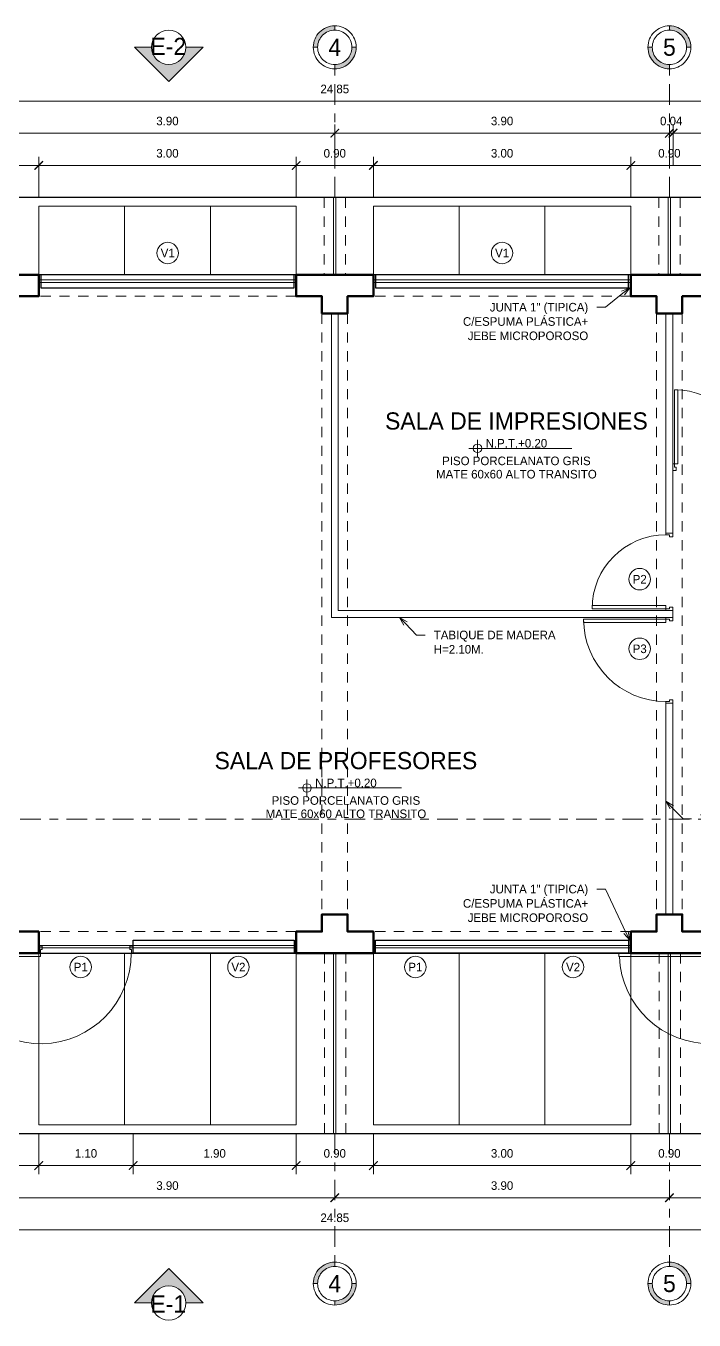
# Model space of a CAD drawing. Header units: millimetres. Extents: x 84 to 2740, y 103 to 1679.
# Drawn here: x 95.63 to 103.42, y 126.84 to 141.91 of the extents above; entities that cross this region are included whole.
import ezdxf
from ezdxf import colors
from ezdxf.entities.mleader import LeaderData, LeaderLine
from ezdxf.enums import TextEntityAlignment as Align
from ezdxf.math import Vec2, Vec3

# ---------------------------------------------------------------- set-up
doc = ezdxf.new("R2010")
doc.units = ezdxf.units.MM
doc.linetypes.add('ACAD_ISO02W100', pattern=[15, 12, -3])
doc.linetypes.add('ACAD_ISO04W100', pattern=[30, 24, -3, 0, -3])
for name, color, linetype, lineweight in [('A-ANOTACIONES', 212, 'Continuous', 5), ('A-BURBUJA DE VANOS', 32, 'Continuous', 5), ('A-COLUMNAS.', 52, 'Continuous', 5), ('A-COTAS EXTERIORES', 30, 'Continuous', 5), ('A-DIRECTRIZ', 134, 'Continuous', 5), ('A-EJES', 144, 'ACAD_ISO04W100', 5), ('A-LINEA DE CORTE', 102, 'ACAD_ISO04W100', 5), ('A-MUROS ALTOS', 164, 'Continuous', 60), ('A-MUROS BAJOS', 220, 'Continuous', 30), ('A-PROYECCION', 50, 'ACAD_ISO02W100', 5), ('A-PUERTAS', 36, 'Continuous', 5), ('A-TABIQUE DE MADERA', 11, 'Continuous', 9), ('A-TEXTO', 24, 'Continuous', 5), ('A-VEREDA', 86, 'Continuous', 5), ('A-VIDRIO', 120, 'Continuous', 5)]:
    doc.layers.add(name, color=color, linetype=linetype, lineweight=lineweight)
doc.styles.add('ROYER', font='')
doc.styles.get('ROYER').set_extended_font_data('Bahnschrift Light')
doc.dimstyles.new('ROYER_50_PLANTA', dxfattribs={"dimtxt": 0.1, "dimasz": 0.1, "dimexe": 0.1, "dimexo": 0, "dimgap": 0.09, "dimtad": 1, "dimzin": 0, "dimdsep": 46, "dimtxsty": 'ROYER', "dimblk": 'ARCHTICK', "dimcen": 0.09, "dimdle": 0.1, "dimclrd": 256, "dimclre": 256, "dimadec": 0, "dimazin": 0, "dimtfac": 1, "dimtix": 1, "dimtofl": 0, "dimtmove": 0, "dimatfit": 3, "dimfxl": 0.375, "dimfxlon": 1, "dimtolj": 1, "dimtzin": 0, "dimlwd": -1, "dimlwe": -1, "dimarcsym": 0})

# ---------------------------------------------------------------- blocks, each defined once
blk = doc.blocks.new('*U6')
at = {"layer": 'A-PUERTAS'}
for points in [[(0, 0), (0, 0.96), (0.04, 0.96), (0.04, 0)], [(0.02, -0.04), (0.02, -0.08), (-0.02, -0.08), (-0.02, 0), (0, 0), (0, -0.04)], [(0.94, -0.04), (0.94, -0.08), (0.98, -0.08), (0.98, 0), (0.96, 0), (0.96, -0.04)]]:
    blk.add_lwpolyline(points, close=True, dxfattribs=at)
blk.add_arc((0, 0), 0.96, 0, 90, dxfattribs=at)
blk = doc.blocks.new('*U7')
at = {"layer": 'A-PUERTAS'}
for points in [[(0, 0), (0, 0.86), (0.04, 0.86), (0.04, 0)], [(0.02, -0.04), (0.02, -0.08), (-0.02, -0.08), (-0.02, 0), (0, 0), (0, -0.04)], [(0.84, -0.04), (0.84, -0.08), (0.88, -0.08), (0.88, 0), (0.86, 0), (0.86, -0.04)]]:
    blk.add_lwpolyline(points, close=True, dxfattribs=at)
blk.add_arc((0, 0), 0.862, 0, 90, dxfattribs=at)
blk = doc.blocks.new('*U8')
at = {"layer": 'A-PUERTAS'}
for points in [[(0.86, 0), (0.86, 0.86), (0.82, 0.86), (0.82, 0)], [(0.02, -0.04), (0.02, -0.08), (-0.02, -0.08), (-0.02, 0), (0, 0), (0, -0.04)], [(0.84, -0.04), (0.84, -0.08), (0.88, -0.08), (0.88, 0), (0.86, 0), (0.86, -0.04)]]:
    blk.add_lwpolyline(points, close=True, dxfattribs=at)
blk.add_arc((0.86, 0), 0.862, 90, 180, dxfattribs=at)
blk = doc.blocks.new('*U5')
at = {"layer": 'A-PUERTAS'}
for points in [[(0.02, 0), (-1.04, 0), (-1.04, 0.04), (0.02, 0.04)], [(0.04, -0.04), (0.04, -0.08), (0, -0.08), (0, 0), (0.02, 0), (0.02, -0.04)], [(1.06, -0.04), (1.06, -0.08), (1.1, -0.08), (1.1, 0), (1.08, 0), (1.08, -0.04)]]:
    blk.add_lwpolyline(points, close=True, dxfattribs=at)
blk.add_arc((0.022, 0), 1.056, 0.0261, 177.5854, dxfattribs=at)
blk = doc.blocks.new('NIVEL EN PLANTA')
at = {"layer": 'A-TEXTO'}
h = blk.add_hatch(dxfattribs=at)
h.set_pattern_fill('ANGLE', color=256)
h.set_pattern_definition([(0, (-2586.02, -1659.2586), (0, 6.985), [5.08, -1.905]), (90, (-2586.02, -1659.2586), (-6.985, 4e-16), [5.08, -1.905])])
h.paths.add_polyline_path([(0, 0), (0, 0.05, 0.414214), (-0.05, 0)])
h.paths.add_polyline_path([(0.05, 0), (0, 0), (0, -0.05, 0.414214)])
for p, q in [((1.1, 0), (-0.1, 0)), ((0, 0.1), (0, -0.1))]:
    blk.add_line(p, q, dxfattribs=at)
blk.add_circle((0, 0), 0.05, dxfattribs=at)
blk = doc.blocks.new('NOMBRE DE AMBIENTES')
at = {"layer": 'A-TEXTO'}
blk.add_blockref('NIVEL EN PLANTA', (0, 0), dxfattribs=at)
at = {"layer": 'A-TEXTO', "style": 'ROYER'}
for tag, height, p in [('AMBIENTE', 0.2, (0.454, 0.319)), ('N.P.T', 0.1, (0.454, 0.059)), ('PISO1', 0.1, (0.454, -0.146)), ('PISO2', 0.1, (0.454, -0.301))]:
    blk.add_attdef(tag, text='', height=height, dxfattribs=at).set_placement(p, align=Align.MIDDLE)
blk = doc.blocks.new('_ArchTick')
at = {"color": 0, "linetype": 'ByBlock', "const_width": 0.15}
blk.add_lwpolyline([(-0.5, -0.5), (0.5, 0.5)], dxfattribs=at)
blk = doc.blocks.new('*D52')
at = {"layer": 'A-COTAS EXTERIORES', "transparency": 16777216}
for p, q in [((95.779, 139.914), (95.779, 140.388)), ((98.779, 139.914), (98.779, 140.388)), ((95.679, 140.288), (98.879, 140.288))]:
    blk.add_line(p, q, dxfattribs=at)
at = {"layer": 'Defpoints', "color": 0, "transparency": 16777216}
for p in [(98.779, 140.288), (95.779, 139.914), (98.779, 139.914)]:
    blk.add_point(p, dxfattribs=at)
at = {"layer": 'A-COTAS EXTERIORES', "transparency": 16777216, "xscale": 0.1, "yscale": 0.1, "zscale": 0.1, "rotation": 180}
blk.add_blockref('_ArchTick', (95.779, 140.288), dxfattribs=at)
at = {"layer": 'A-COTAS EXTERIORES', "transparency": 16777216, "xscale": 0.1, "yscale": 0.1, "zscale": 0.1}
blk.add_blockref('_ArchTick', (98.779, 140.288), dxfattribs=at)
at = {"layer": 'A-COTAS EXTERIORES', "color": 0, "transparency": 16777216, "insert": (97.279, 140.429), "char_height": 0.1, "attachment_point": 5, "style": 'ROYER'}
blk.add_mtext('\\A1;3.00', dxfattribs=at)
blk = doc.blocks.new('*D53')
at = {"layer": 'A-COTAS EXTERIORES', "transparency": 16777216}
for p, q in [((102.679, 139.913), (102.679, 140.388)), ((103.579, 139.913), (103.579, 140.388)), ((102.579, 140.288), (103.679, 140.288))]:
    blk.add_line(p, q, dxfattribs=at)
at = {"layer": 'Defpoints', "color": 0, "transparency": 16777216}
for p in [(103.579, 140.288), (102.679, 139.014), (103.579, 139.014)]:
    blk.add_point(p, dxfattribs=at)
at = {"layer": 'A-COTAS EXTERIORES', "transparency": 16777216, "xscale": 0.1, "yscale": 0.1, "zscale": 0.1, "rotation": 180}
blk.add_blockref('_ArchTick', (102.679, 140.288), dxfattribs=at)
at = {"layer": 'A-COTAS EXTERIORES', "transparency": 16777216, "xscale": 0.1, "yscale": 0.1, "zscale": 0.1}
blk.add_blockref('_ArchTick', (103.579, 140.288), dxfattribs=at)
at = {"layer": 'A-COTAS EXTERIORES', "color": 0, "transparency": 16777216, "insert": (103.129, 140.429), "char_height": 0.1, "attachment_point": 5, "style": 'ROYER'}
blk.add_mtext('\\A1;0.90', dxfattribs=at)
blk = doc.blocks.new('*U22')
at = {"layer": 'A-EJES'}
h = blk.add_hatch(color=256, dxfattribs=at)
h.dxf.hatch_style = 1
h.paths.add_polyline_path([(0.2, 1.75), (0.25, 1.75, 0.414214), (0, 2), (0, 1.95, -0.414214)], flags=17)
h.paths.add_polyline_path([(0.2, 1.75, -0.414214), (0, 1.55), (0, 1.5, 0.414214), (0.25, 1.75, 1), (-0.25, 1.75), (-0.2, 1.75, -1)])
h = blk.add_hatch(color=256, dxfattribs=at)
h.dxf.hatch_style = 1
h.paths.add_polyline_path([(0, -12.85), (0, -12.9, 0.414214), (0.25, -12.65), (0.2, -12.65, -0.414214)], flags=17)
h.paths.add_polyline_path([(-0.25, -12.65), (-0.2, -12.65, -0.414214), (0, -12.45), (0, -12.4, 0.414214)])
for p, q in [((0, 1.95), (0, 2)), ((-0.25, 1.75), (-0.2, 1.75)), ((0.2, 1.75), (0.25, 1.75)), ((0, 1.5), (0, 1.55)), ((0, -12.4), (0, -12.45)), ((-0.25, -12.65), (-0.2, -12.65)), ((0.2, -12.65), (0.25, -12.65)), ((0, -12.85), (0, -12.9))]:
    blk.add_line(p, q, dxfattribs=at)
at = {"layer": 'A-EJES', "ltscale": 0.01}
for p, q in [((0, 0), (0, 1.5)), ((0, -10.9), (0, -12.4))]:
    blk.add_line(p, q, dxfattribs=at)
at = {"layer": 'A-EJES'}
for centre, radius in [((0, 1.75), 0.25), ((0, 1.75), 0.2), ((0, -12.65), 0.25), ((0, -12.65), 0.2)]:
    blk.add_circle(centre, radius, dxfattribs=at)
at = {"layer": 'A-EJES', "style": 'ROYER'}
for tag, p in [('EJE1', (0, 1.75)), ('EJE2', (0, -12.65))]:
    blk.add_attdef(tag, text='', height=0.2, dxfattribs=at).set_placement(p, align=Align.MIDDLE)
blk = doc.blocks.new('*D56')
at = {"layer": 'A-COTAS EXTERIORES', "transparency": 16777216}
for p, q in [((94.879, 139.913), (94.879, 140.388)), ((95.779, 139.913), (95.779, 140.388)), ((94.779, 140.288), (95.879, 140.288))]:
    blk.add_line(p, q, dxfattribs=at)
at = {"layer": 'Defpoints', "color": 0, "transparency": 16777216}
for p in [(95.779, 140.288), (94.879, 139.014), (95.779, 139.014)]:
    blk.add_point(p, dxfattribs=at)
at = {"layer": 'A-COTAS EXTERIORES', "transparency": 16777216, "xscale": 0.1, "yscale": 0.1, "zscale": 0.1, "rotation": 180}
blk.add_blockref('_ArchTick', (94.879, 140.288), dxfattribs=at)
at = {"layer": 'A-COTAS EXTERIORES', "transparency": 16777216, "xscale": 0.1, "yscale": 0.1, "zscale": 0.1}
blk.add_blockref('_ArchTick', (95.779, 140.288), dxfattribs=at)
at = {"layer": 'A-COTAS EXTERIORES', "color": 0, "transparency": 16777216, "insert": (95.329, 140.429), "char_height": 0.1, "attachment_point": 5, "style": 'ROYER'}
blk.add_mtext('\\A1;0.90', dxfattribs=at)
blk = doc.blocks.new('*D57')
at = {"layer": 'A-COTAS EXTERIORES', "transparency": 16777216}
for p, q in [((98.779, 139.913), (98.779, 140.388)), ((99.679, 139.913), (99.679, 140.388)), ((98.679, 140.288), (99.779, 140.288))]:
    blk.add_line(p, q, dxfattribs=at)
at = {"layer": 'Defpoints', "color": 0, "transparency": 16777216}
for p in [(99.679, 140.288), (98.779, 139.014), (99.679, 139.014)]:
    blk.add_point(p, dxfattribs=at)
at = {"layer": 'A-COTAS EXTERIORES', "transparency": 16777216, "xscale": 0.1, "yscale": 0.1, "zscale": 0.1, "rotation": 180}
blk.add_blockref('_ArchTick', (98.779, 140.288), dxfattribs=at)
at = {"layer": 'A-COTAS EXTERIORES', "transparency": 16777216, "xscale": 0.1, "yscale": 0.1, "zscale": 0.1}
blk.add_blockref('_ArchTick', (99.679, 140.288), dxfattribs=at)
at = {"layer": 'A-COTAS EXTERIORES', "color": 0, "transparency": 16777216, "insert": (99.229, 140.429), "char_height": 0.1, "attachment_point": 5, "style": 'ROYER'}
blk.add_mtext('\\A1;0.90', dxfattribs=at)
blk = doc.blocks.new('*D58')
at = {"layer": 'A-COTAS EXTERIORES', "transparency": 16777216}
for p, q in [((102.679, 129.014), (102.679, 128.539)), ((103.579, 129.014), (103.579, 128.539)), ((102.579, 128.639), (103.679, 128.639))]:
    blk.add_line(p, q, dxfattribs=at)
at = {"layer": 'Defpoints', "color": 0, "transparency": 16777216}
for p in [(102.679, 131.114), (103.579, 131.114), (103.579, 128.639)]:
    blk.add_point(p, dxfattribs=at)
at = {"layer": 'A-COTAS EXTERIORES', "transparency": 16777216, "xscale": 0.1, "yscale": 0.1, "zscale": 0.1, "rotation": 180}
blk.add_blockref('_ArchTick', (102.679, 128.639), dxfattribs=at)
at = {"layer": 'A-COTAS EXTERIORES', "transparency": 16777216, "xscale": 0.1, "yscale": 0.1, "zscale": 0.1}
blk.add_blockref('_ArchTick', (103.579, 128.639), dxfattribs=at)
at = {"layer": 'A-COTAS EXTERIORES', "color": 0, "transparency": 16777216, "insert": (103.129, 128.78), "char_height": 0.1, "attachment_point": 5, "style": 'ROYER'}
blk.add_mtext('\\A1;0.90', dxfattribs=at)
blk = doc.blocks.new('*D59')
at = {"layer": 'A-COTAS EXTERIORES', "transparency": 16777216}
for p, q in [((99.679, 139.913), (99.679, 140.388)), ((102.679, 139.913), (102.679, 140.388)), ((99.579, 140.288), (102.779, 140.288))]:
    blk.add_line(p, q, dxfattribs=at)
at = {"layer": 'Defpoints', "color": 0, "transparency": 16777216}
for p in [(102.679, 140.288), (99.679, 139.014), (102.679, 139.014)]:
    blk.add_point(p, dxfattribs=at)
at = {"layer": 'A-COTAS EXTERIORES', "transparency": 16777216, "xscale": 0.1, "yscale": 0.1, "zscale": 0.1, "rotation": 180}
blk.add_blockref('_ArchTick', (99.679, 140.288), dxfattribs=at)
at = {"layer": 'A-COTAS EXTERIORES', "transparency": 16777216, "xscale": 0.1, "yscale": 0.1, "zscale": 0.1}
blk.add_blockref('_ArchTick', (102.679, 140.288), dxfattribs=at)
at = {"layer": 'A-COTAS EXTERIORES', "color": 0, "transparency": 16777216, "insert": (101.179, 140.429), "char_height": 0.1, "attachment_point": 5, "style": 'ROYER'}
blk.add_mtext('\\A1;3.00', dxfattribs=at)
blk = doc.blocks.new('*D67')
at = {"layer": 'A-COTAS EXTERIORES', "transparency": 16777216}
for p, q in [((95.229, 140.664), (99.329, 140.664)), ((95.329, 140.289), (95.329, 140.764)), ((99.229, 140.289), (99.229, 140.764))]:
    blk.add_line(p, q, dxfattribs=at)
at = {"layer": 'Defpoints', "color": 0, "transparency": 16777216}
for p in [(99.229, 140.664), (95.329, 139.914), (99.229, 139.914)]:
    blk.add_point(p, dxfattribs=at)
at = {"layer": 'A-COTAS EXTERIORES', "transparency": 16777216, "xscale": 0.1, "yscale": 0.1, "zscale": 0.1, "rotation": 180}
blk.add_blockref('_ArchTick', (95.329, 140.664), dxfattribs=at)
at = {"layer": 'A-COTAS EXTERIORES', "transparency": 16777216, "xscale": 0.1, "yscale": 0.1, "zscale": 0.1}
blk.add_blockref('_ArchTick', (99.229, 140.664), dxfattribs=at)
at = {"layer": 'A-COTAS EXTERIORES', "color": 0, "transparency": 16777216, "insert": (97.279, 140.805), "char_height": 0.1, "attachment_point": 5, "style": 'ROYER'}
blk.add_mtext('\\A1;3.90', dxfattribs=at)
blk = doc.blocks.new('*D68')
at = {"layer": 'A-COTAS EXTERIORES', "transparency": 16777216}
for p, q in [((99.129, 140.664), (103.229, 140.664)), ((99.229, 140.289), (99.229, 140.764)), ((103.129, 140.289), (103.129, 140.764))]:
    blk.add_line(p, q, dxfattribs=at)
at = {"layer": 'Defpoints', "color": 0, "transparency": 16777216}
for p in [(103.129, 140.664), (99.229, 139.914), (103.129, 139.914)]:
    blk.add_point(p, dxfattribs=at)
at = {"layer": 'A-COTAS EXTERIORES', "transparency": 16777216, "xscale": 0.1, "yscale": 0.1, "zscale": 0.1, "rotation": 180}
blk.add_blockref('_ArchTick', (99.229, 140.664), dxfattribs=at)
at = {"layer": 'A-COTAS EXTERIORES', "transparency": 16777216, "xscale": 0.1, "yscale": 0.1, "zscale": 0.1}
blk.add_blockref('_ArchTick', (103.129, 140.664), dxfattribs=at)
at = {"layer": 'A-COTAS EXTERIORES', "color": 0, "transparency": 16777216, "insert": (101.179, 140.805), "char_height": 0.1, "attachment_point": 5, "style": 'ROYER'}
blk.add_mtext('\\A1;3.90', dxfattribs=at)
blk = doc.blocks.new('*D69')
at = {"layer": 'A-COTAS EXTERIORES', "transparency": 16777216}
for p, q in [((103.129, 140.664), (103.029, 140.664)), ((103.129, 140.289), (103.129, 140.764)), ((103.171, 140.289), (103.171, 140.764)), ((103.171, 140.664), (103.271, 140.664))]:
    blk.add_line(p, q, dxfattribs=at)
at = {"layer": 'Defpoints', "color": 0, "transparency": 16777216}
for p in [(103.171, 140.664), (103.129, 139.914), (103.171, 139.914)]:
    blk.add_point(p, dxfattribs=at)
at = {"layer": 'A-COTAS EXTERIORES', "transparency": 16777216, "xscale": 0.1, "yscale": 0.1, "zscale": 0.1}
blk.add_blockref('_ArchTick', (103.129, 140.664), dxfattribs=at)
at = {"layer": 'A-COTAS EXTERIORES', "transparency": 16777216, "xscale": 0.1, "yscale": 0.1, "zscale": 0.1, "rotation": 180}
blk.add_blockref('_ArchTick', (103.171, 140.664), dxfattribs=at)
at = {"layer": 'A-COTAS EXTERIORES', "color": 0, "transparency": 16777216, "insert": (103.15, 140.805), "char_height": 0.1, "attachment_point": 5, "style": 'ROYER'}
blk.add_mtext('\\A1;0.04', dxfattribs=at)
blk = doc.blocks.new('*D70')
at = {"layer": 'A-COTAS EXTERIORES', "transparency": 16777216}
for p, q in [((103.071, 140.664), (107.129, 140.664)), ((103.171, 140.289), (103.171, 140.764)), ((107.029, 140.289), (107.029, 140.764))]:
    blk.add_line(p, q, dxfattribs=at)
at = {"layer": 'Defpoints', "color": 0, "transparency": 16777216}
for p in [(107.029, 140.664), (103.171, 139.914), (107.029, 139.914)]:
    blk.add_point(p, dxfattribs=at)
at = {"layer": 'A-COTAS EXTERIORES', "transparency": 16777216, "xscale": 0.1, "yscale": 0.1, "zscale": 0.1, "rotation": 180}
blk.add_blockref('_ArchTick', (103.171, 140.664), dxfattribs=at)
at = {"layer": 'A-COTAS EXTERIORES', "transparency": 16777216, "xscale": 0.1, "yscale": 0.1, "zscale": 0.1}
blk.add_blockref('_ArchTick', (107.029, 140.664), dxfattribs=at)
at = {"layer": 'A-COTAS EXTERIORES', "color": 0, "transparency": 16777216, "insert": (105.1, 140.805), "char_height": 0.1, "attachment_point": 5, "style": 'ROYER'}
blk.add_mtext('\\A1;3.86', dxfattribs=at)
blk = doc.blocks.new('*D38')
at = {"layer": 'A-COTAS EXTERIORES', "transparency": 16777216}
for p, q in [((86.804, 141.037), (86.804, 141.137)), ((111.654, 141.037), (111.654, 141.137)), ((86.704, 141.037), (111.754, 141.037))]:
    blk.add_line(p, q, dxfattribs=at)
at = {"layer": 'Defpoints', "color": 0, "transparency": 16777216}
for p in [(86.804, 141.037), (111.654, 141.037), (111.654, 141.037)]:
    blk.add_point(p, dxfattribs=at)
at = {"layer": 'A-COTAS EXTERIORES', "transparency": 16777216, "xscale": 0.1, "yscale": 0.1, "zscale": 0.1, "rotation": 180}
blk.add_blockref('_ArchTick', (86.804, 141.037), dxfattribs=at)
at = {"layer": 'A-COTAS EXTERIORES', "transparency": 16777216, "xscale": 0.1, "yscale": 0.1, "zscale": 0.1}
blk.add_blockref('_ArchTick', (111.654, 141.037), dxfattribs=at)
at = {"layer": 'A-COTAS EXTERIORES', "color": 0, "transparency": 16777216, "insert": (99.229, 141.178), "char_height": 0.1, "attachment_point": 5, "style": 'ROYER'}
blk.add_mtext('\\A1;24.85', dxfattribs=at)
blk = doc.blocks.new('*D82')
at = {"layer": 'A-COTAS EXTERIORES', "transparency": 16777216}
for p, q in [((94.879, 129.014), (94.879, 128.539)), ((95.779, 129.014), (95.779, 128.539)), ((94.779, 128.639), (95.879, 128.639))]:
    blk.add_line(p, q, dxfattribs=at)
at = {"layer": 'Defpoints', "color": 0, "transparency": 16777216}
for p in [(94.879, 131.114), (95.779, 131.114), (95.779, 128.639)]:
    blk.add_point(p, dxfattribs=at)
at = {"layer": 'A-COTAS EXTERIORES', "transparency": 16777216, "xscale": 0.1, "yscale": 0.1, "zscale": 0.1, "rotation": 180}
blk.add_blockref('_ArchTick', (94.879, 128.639), dxfattribs=at)
at = {"layer": 'A-COTAS EXTERIORES', "transparency": 16777216, "xscale": 0.1, "yscale": 0.1, "zscale": 0.1}
blk.add_blockref('_ArchTick', (95.779, 128.639), dxfattribs=at)
at = {"layer": 'A-COTAS EXTERIORES', "color": 0, "transparency": 16777216, "insert": (95.329, 128.78), "char_height": 0.1, "attachment_point": 5, "style": 'ROYER'}
blk.add_mtext('\\A1;0.90', dxfattribs=at)
blk = doc.blocks.new('*D83')
at = {"layer": 'A-COTAS EXTERIORES', "transparency": 16777216}
for p, q in [((95.779, 129.014), (95.779, 128.539)), ((96.879, 129.014), (96.879, 128.539)), ((95.679, 128.639), (96.979, 128.639))]:
    blk.add_line(p, q, dxfattribs=at)
at = {"layer": 'Defpoints', "color": 0, "transparency": 16777216}
for p in [(95.779, 131.114), (96.879, 131.114), (96.879, 128.639)]:
    blk.add_point(p, dxfattribs=at)
at = {"layer": 'A-COTAS EXTERIORES', "transparency": 16777216, "xscale": 0.1, "yscale": 0.1, "zscale": 0.1, "rotation": 180}
blk.add_blockref('_ArchTick', (95.779, 128.639), dxfattribs=at)
at = {"layer": 'A-COTAS EXTERIORES', "transparency": 16777216, "xscale": 0.1, "yscale": 0.1, "zscale": 0.1}
blk.add_blockref('_ArchTick', (96.879, 128.639), dxfattribs=at)
at = {"layer": 'A-COTAS EXTERIORES', "color": 0, "transparency": 16777216, "insert": (96.329, 128.78), "char_height": 0.1, "attachment_point": 5, "style": 'ROYER'}
blk.add_mtext('\\A1;1.10', dxfattribs=at)
blk = doc.blocks.new('*D84')
at = {"layer": 'A-COTAS EXTERIORES', "transparency": 16777216}
for p, q in [((96.879, 129.014), (96.879, 128.539)), ((98.779, 129.014), (98.779, 128.539)), ((96.779, 128.639), (98.879, 128.639))]:
    blk.add_line(p, q, dxfattribs=at)
at = {"layer": 'Defpoints', "color": 0, "transparency": 16777216}
for p in [(96.879, 131.114), (98.779, 131.114), (98.779, 128.639)]:
    blk.add_point(p, dxfattribs=at)
at = {"layer": 'A-COTAS EXTERIORES', "transparency": 16777216, "xscale": 0.1, "yscale": 0.1, "zscale": 0.1, "rotation": 180}
blk.add_blockref('_ArchTick', (96.879, 128.639), dxfattribs=at)
at = {"layer": 'A-COTAS EXTERIORES', "transparency": 16777216, "xscale": 0.1, "yscale": 0.1, "zscale": 0.1}
blk.add_blockref('_ArchTick', (98.779, 128.639), dxfattribs=at)
at = {"layer": 'A-COTAS EXTERIORES', "color": 0, "transparency": 16777216, "insert": (97.829, 128.78), "char_height": 0.1, "attachment_point": 5, "style": 'ROYER'}
blk.add_mtext('\\A1;1.90', dxfattribs=at)
blk = doc.blocks.new('*D85')
at = {"layer": 'A-COTAS EXTERIORES', "transparency": 16777216}
for p, q in [((98.779, 129.014), (98.779, 128.539)), ((99.679, 129.014), (99.679, 128.539)), ((98.679, 128.639), (99.779, 128.639))]:
    blk.add_line(p, q, dxfattribs=at)
at = {"layer": 'Defpoints', "color": 0, "transparency": 16777216}
for p in [(98.779, 131.114), (99.679, 131.114), (99.679, 128.639)]:
    blk.add_point(p, dxfattribs=at)
at = {"layer": 'A-COTAS EXTERIORES', "transparency": 16777216, "xscale": 0.1, "yscale": 0.1, "zscale": 0.1, "rotation": 180}
blk.add_blockref('_ArchTick', (98.779, 128.639), dxfattribs=at)
at = {"layer": 'A-COTAS EXTERIORES', "transparency": 16777216, "xscale": 0.1, "yscale": 0.1, "zscale": 0.1}
blk.add_blockref('_ArchTick', (99.679, 128.639), dxfattribs=at)
at = {"layer": 'A-COTAS EXTERIORES', "color": 0, "transparency": 16777216, "insert": (99.229, 128.78), "char_height": 0.1, "attachment_point": 5, "style": 'ROYER'}
blk.add_mtext('\\A1;0.90', dxfattribs=at)
blk = doc.blocks.new('*D86')
at = {"layer": 'A-COTAS EXTERIORES', "transparency": 16777216}
for p, q in [((99.679, 129.014), (99.679, 128.539)), ((102.679, 129.014), (102.679, 128.539)), ((99.579, 128.639), (102.779, 128.639))]:
    blk.add_line(p, q, dxfattribs=at)
at = {"layer": 'Defpoints', "color": 0, "transparency": 16777216}
for p in [(99.679, 131.114), (102.679, 131.114), (102.679, 128.639)]:
    blk.add_point(p, dxfattribs=at)
at = {"layer": 'A-COTAS EXTERIORES', "transparency": 16777216, "xscale": 0.1, "yscale": 0.1, "zscale": 0.1, "rotation": 180}
blk.add_blockref('_ArchTick', (99.679, 128.639), dxfattribs=at)
at = {"layer": 'A-COTAS EXTERIORES', "transparency": 16777216, "xscale": 0.1, "yscale": 0.1, "zscale": 0.1}
blk.add_blockref('_ArchTick', (102.679, 128.639), dxfattribs=at)
at = {"layer": 'A-COTAS EXTERIORES', "color": 0, "transparency": 16777216, "insert": (101.179, 128.78), "char_height": 0.1, "attachment_point": 5, "style": 'ROYER'}
blk.add_mtext('\\A1;3.00', dxfattribs=at)
blk = doc.blocks.new('*D94')
at = {"layer": 'A-COTAS EXTERIORES', "transparency": 16777216}
for p, q in [((95.329, 128.264), (95.329, 128.364)), ((99.229, 128.264), (99.229, 128.364)), ((95.229, 128.264), (99.329, 128.264))]:
    blk.add_line(p, q, dxfattribs=at)
at = {"layer": 'Defpoints', "color": 0, "transparency": 16777216}
for p in [(95.329, 128.264), (99.229, 128.264), (99.229, 128.264)]:
    blk.add_point(p, dxfattribs=at)
at = {"layer": 'A-COTAS EXTERIORES', "transparency": 16777216, "xscale": 0.1, "yscale": 0.1, "zscale": 0.1, "rotation": 180}
blk.add_blockref('_ArchTick', (95.329, 128.264), dxfattribs=at)
at = {"layer": 'A-COTAS EXTERIORES', "transparency": 16777216, "xscale": 0.1, "yscale": 0.1, "zscale": 0.1}
blk.add_blockref('_ArchTick', (99.229, 128.264), dxfattribs=at)
at = {"layer": 'A-COTAS EXTERIORES', "color": 0, "transparency": 16777216, "insert": (97.279, 128.405), "char_height": 0.1, "attachment_point": 5, "style": 'ROYER'}
blk.add_mtext('\\A1;3.90', dxfattribs=at)
blk = doc.blocks.new('*D95')
at = {"layer": 'A-COTAS EXTERIORES', "transparency": 16777216}
for p, q in [((99.229, 128.264), (99.229, 128.364)), ((103.129, 128.264), (103.129, 128.364)), ((99.129, 128.264), (103.229, 128.264))]:
    blk.add_line(p, q, dxfattribs=at)
at = {"layer": 'Defpoints', "color": 0, "transparency": 16777216}
for p in [(99.229, 128.264), (103.129, 128.264), (103.129, 128.264)]:
    blk.add_point(p, dxfattribs=at)
at = {"layer": 'A-COTAS EXTERIORES', "transparency": 16777216, "xscale": 0.1, "yscale": 0.1, "zscale": 0.1, "rotation": 180}
blk.add_blockref('_ArchTick', (99.229, 128.264), dxfattribs=at)
at = {"layer": 'A-COTAS EXTERIORES', "transparency": 16777216, "xscale": 0.1, "yscale": 0.1, "zscale": 0.1}
blk.add_blockref('_ArchTick', (103.129, 128.264), dxfattribs=at)
at = {"layer": 'A-COTAS EXTERIORES', "color": 0, "transparency": 16777216, "insert": (101.179, 128.405), "char_height": 0.1, "attachment_point": 5, "style": 'ROYER'}
blk.add_mtext('\\A1;3.90', dxfattribs=at)
blk = doc.blocks.new('*D97')
at = {"layer": 'A-COTAS EXTERIORES', "transparency": 16777216}
for p, q in [((103.129, 128.264), (103.129, 128.364)), ((107.029, 128.264), (107.029, 128.364)), ((103.029, 128.264), (107.129, 128.264))]:
    blk.add_line(p, q, dxfattribs=at)
at = {"layer": 'Defpoints', "color": 0, "transparency": 16777216}
for p in [(103.129, 128.264), (107.029, 128.264), (107.029, 128.264)]:
    blk.add_point(p, dxfattribs=at)
at = {"layer": 'A-COTAS EXTERIORES', "transparency": 16777216, "xscale": 0.1, "yscale": 0.1, "zscale": 0.1, "rotation": 180}
blk.add_blockref('_ArchTick', (103.129, 128.264), dxfattribs=at)
at = {"layer": 'A-COTAS EXTERIORES', "transparency": 16777216, "xscale": 0.1, "yscale": 0.1, "zscale": 0.1}
blk.add_blockref('_ArchTick', (107.029, 128.264), dxfattribs=at)
at = {"layer": 'A-COTAS EXTERIORES', "color": 0, "transparency": 16777216, "insert": (105.079, 128.405), "char_height": 0.1, "attachment_point": 5, "style": 'ROYER'}
blk.add_mtext('\\A1;3.90', dxfattribs=at)
blk = doc.blocks.new('*D103')
at = {"layer": 'A-COTAS EXTERIORES', "transparency": 16777216}
for p, q in [((86.804, 128.264), (86.804, 127.789)), ((111.654, 128.264), (111.654, 127.789)), ((86.704, 127.889), (111.754, 127.889))]:
    blk.add_line(p, q, dxfattribs=at)
at = {"layer": 'Defpoints', "color": 0, "transparency": 16777216}
for p in [(86.804, 129.014), (111.654, 129.014), (111.654, 127.889)]:
    blk.add_point(p, dxfattribs=at)
at = {"layer": 'A-COTAS EXTERIORES', "transparency": 16777216, "xscale": 0.1, "yscale": 0.1, "zscale": 0.1, "rotation": 180}
blk.add_blockref('_ArchTick', (86.804, 127.889), dxfattribs=at)
at = {"layer": 'A-COTAS EXTERIORES', "transparency": 16777216, "xscale": 0.1, "yscale": 0.1, "zscale": 0.1}
blk.add_blockref('_ArchTick', (111.654, 127.889), dxfattribs=at)
at = {"layer": 'A-COTAS EXTERIORES', "color": 0, "transparency": 16777216, "insert": (99.229, 128.03), "char_height": 0.1, "attachment_point": 5, "style": 'ROYER'}
blk.add_mtext('\\A1;24.85', dxfattribs=at)
blk = doc.blocks.new('SIMBOLO DE ELEVACION')
at = {"layer": 'A-ANOTACIONES'}
h = blk.add_hatch(color=256, dxfattribs=at)
h.dxf.hatch_style = 1
h.paths.add_polyline_path([(-0.2, 0), (-0.4, 0), (0, -0.4), (0.4, 0), (0.2, 0, -1)])
blk.add_lwpolyline([(-0.2, 0), (-0.4, 0), (0, -0.4), (0.4, 0), (0.2, 0)], dxfattribs=at)
blk.add_circle((0, 0), 0.2, dxfattribs=at)
at = {"layer": 'A-ANOTACIONES', "style": 'ROYER'}
blk.add_attdef('ELEVACION', text='', height=0.2, dxfattribs=at).set_placement((-0.005, 0.012), align=Align.MIDDLE)
blk = doc.blocks.new('*U25')
at = {"layer": 'A-ANOTACIONES'}
h = blk.add_hatch(color=256, dxfattribs=at)
h.dxf.hatch_style = 1
h.paths.add_polyline_path([(-0.2, -0.001), (-0.4, -0.001), (0.001, -0.4), (0.4, 0.001), (0.2, 0.001, -1)])
blk.add_lwpolyline([(-0.2, -0.001), (-0.4, -0.001), (0.001, -0.4), (0.4, 0.001), (0.2, 0.001)], dxfattribs=at)
blk.add_circle((0, 0), 0.2, dxfattribs=at)
at = {"layer": 'A-ANOTACIONES', "style": 'ROYER'}
blk.add_attdef('ELEVACION', text='', height=0.2, dxfattribs=at).set_placement((-0.005, 0.012), align=Align.MIDDLE)
blk = doc.blocks.new('*U29')
at = {"layer": 'A-LINEA DE CORTE', "ltscale": 0.01}
blk.add_lwpolyline([(-28.301, 0), (-0.5, 0)], dxfattribs=at)
at = {"layer": 'A-LINEA DE CORTE', "style": 'ROYER'}
for tag, p in [('CORTE1', (-28.551, 0.25)), ('CORTE2', (-0.25, 0.25))]:
    blk.add_attdef(tag, text='', height=0.15, dxfattribs=at).set_placement(p, align=Align.MIDDLE)
blk = doc.blocks.new('BURBUJA DE VANO')
at = {"layer": 'A-BURBUJA DE VANOS'}
blk.add_circle((0, 0), 0.125, dxfattribs=at)
at = {"layer": 'A-BURBUJA DE VANOS', "style": 'ROYER'}
blk.add_attdef('VANO', text='', height=0.1, dxfattribs=at).set_placement((0, 0), align=Align.MIDDLE)
blk = doc.blocks.new('_Open30')
at = {"color": 0, "linetype": 'ByBlock', "lineweight": -2}
for p, q in [((-1, 0.27), (0, 0)), ((0, 0), (-1, -0.27)), ((0, 0), (-1, 0))]:
    blk.add_line(p, q, dxfattribs=at)

msp = doc.modelspace()

# ---------------------------------------------------------------- linework, layer by layer
for points in [[(86.804, 129.014), (111.654, 129.014), (111.654, 139.914), (86.804, 139.914)], [(87.404, 131.114), (111.054, 131.114), (111.054, 139.014), (87.404, 139.014)]]:
    msp.add_lwpolyline(points, close=True)
at = {"layer": 'A-COLUMNAS.'}
for points in [[(94.879, 139.014), (95.779, 139.014), (95.779, 138.764), (95.479, 138.764), (95.479, 138.564), (95.179, 138.564), (95.179, 138.764), (94.879, 138.764)], [(98.779, 139.014), (99.679, 139.014), (99.679, 138.764), (99.379, 138.764), (99.379, 138.564), (99.079, 138.564), (99.079, 138.764), (98.779, 138.764)], [(102.679, 139.014), (103.579, 139.014), (103.579, 138.764), (103.279, 138.764), (103.279, 138.564), (102.979, 138.564), (102.979, 138.764), (102.679, 138.764)], [(94.879, 131.114), (95.779, 131.114), (95.779, 131.364), (95.479, 131.364), (95.479, 131.564), (95.179, 131.564), (95.179, 131.364), (94.879, 131.364)], [(98.779, 131.114), (99.679, 131.114), (99.679, 131.364), (99.379, 131.364), (99.379, 131.564), (99.079, 131.564), (99.079, 131.364), (98.779, 131.364)], [(102.679, 131.114), (103.579, 131.114), (103.579, 131.364), (103.279, 131.364), (103.279, 131.564), (102.979, 131.564), (102.979, 131.364), (102.679, 131.364)]]:
    msp.add_lwpolyline(points, close=True, dxfattribs=at)
at = {"layer": 'A-MUROS ALTOS'}
msp.add_lwpolyline([(95.779, 139.014), (95.779, 138.764), (95.479, 138.764), (95.479, 138.564), (95.454, 138.564), (95.454, 131.564), (95.479, 131.564), (95.479, 131.364), (95.779, 131.364), (95.779, 131.114), (94.879, 131.114), (94.879, 131.364), (95.179, 131.364), (95.179, 131.564), (95.204, 131.564), (95.204, 138.564), (95.179, 138.564), (95.179, 138.764), (94.879, 138.764), (94.879, 139.014), (95.779, 139.014)], dxfattribs=at)
for points in [[(98.779, 139.014), (99.679, 139.014), (99.679, 138.764), (99.379, 138.764), (99.379, 138.564), (99.079, 138.564), (99.079, 138.764), (98.779, 138.764)], [(102.679, 139.014), (103.579, 139.014), (103.579, 138.764), (103.279, 138.764), (103.279, 138.564), (102.979, 138.564), (102.979, 138.764), (102.679, 138.764)], [(98.779, 131.114), (99.679, 131.114), (99.679, 131.364), (99.379, 131.364), (99.379, 131.564), (99.079, 131.564), (99.079, 131.364), (98.779, 131.364)], [(102.679, 131.114), (103.579, 131.114), (103.579, 131.364), (103.279, 131.364), (103.279, 131.564), (102.979, 131.564), (102.979, 131.364), (102.679, 131.364)]]:
    msp.add_lwpolyline(points, close=True, dxfattribs=at)
at = {"layer": 'A-MUROS BAJOS'}
for points in [[(95.804, 138.864), (98.754, 138.864), (98.754, 139.014), (95.804, 139.014)], [(99.704, 138.864), (102.654, 138.864), (102.654, 139.014), (99.704, 139.014)], [(96.879, 131.264), (98.754, 131.264), (98.754, 131.114), (96.879, 131.114)], [(99.704, 131.264), (102.654, 131.264), (102.654, 131.114), (99.704, 131.114)]]:
    msp.add_lwpolyline(points, close=True, dxfattribs=at)
at = {"layer": 'A-PROYECCION', "ltscale": 0.01}
for p, q in [((99.104, 139.914), (99.104, 139.014)), ((99.354, 139.914), (99.354, 139.014)), ((103.004, 139.914), (103.004, 139.014)), ((103.254, 139.914), (103.254, 139.014)), ((99.109, 129.014), (99.109, 131.114)), ((99.359, 131.114), (99.359, 129.014)), ((103.009, 131.114), (103.009, 129.014)), ((103.259, 129.014), (103.259, 131.114))]:
    msp.add_line(p, q, dxfattribs=at)
at = {"layer": 'A-PROYECCION', "linetype": 'ACAD_ISO02W100', "ltscale": 0.01}
for p, q in [((98.779, 138.764), (95.779, 138.764)), ((102.679, 138.764), (99.679, 138.764)), ((99.079, 138.564), (99.079, 131.614)), ((99.379, 138.564), (99.379, 131.614)), ((102.979, 138.564), (102.979, 131.614)), ((103.279, 138.564), (103.279, 131.614)), ((98.779, 131.364), (95.779, 131.364)), ((102.679, 131.364), (99.679, 131.364))]:
    msp.add_line(p, q, dxfattribs=at)
at = {"layer": 'A-TABIQUE DE MADERA'}
for p, q in [((99.189, 138.564), (99.189, 135.024)), ((99.269, 135.104), (99.269, 138.564)), ((103.169, 135.104), (99.269, 135.104)), ((103.169, 135.024), (103.169, 135.104)), ((99.189, 135.024), (103.169, 135.024))]:
    msp.add_line(p, q, dxfattribs=at)
for points in [[(103.089, 138.564), (103.089, 136.004), (103.169, 136.004), (103.169, 138.564)], [(103.089, 131.564), (103.089, 134.024), (103.169, 134.024), (103.169, 131.691), (103.169, 131.564)]]:
    msp.add_lwpolyline(points, dxfattribs=at)
at = {"layer": 'A-VEREDA'}
for p, q in [((99.216, 139.914), (99.216, 139.014)), ((99.241, 139.914), (99.241, 139.014)), ((103.116, 139.914), (103.116, 139.014)), ((103.141, 139.914), (103.141, 139.014)), ((96.779, 139.814), (96.779, 139.014)), ((97.779, 139.814), (97.779, 139.014)), ((100.679, 139.814), (100.679, 139.014)), ((101.679, 139.814), (101.679, 139.014)), ((99.216, 131.114), (99.216, 129.014)), ((99.241, 131.114), (99.241, 129.014)), ((103.116, 131.114), (103.116, 129.014)), ((103.141, 131.114), (103.141, 129.014))]:
    msp.add_line(p, q, dxfattribs=at)
for points in [[(95.779, 139.014), (98.779, 139.014), (98.779, 139.814), (95.779, 139.814)], [(102.679, 139.014), (99.679, 139.014), (99.679, 139.814), (102.679, 139.814)], [(95.779, 129.114), (98.779, 129.114), (98.779, 131.114), (95.779, 131.114)], [(96.779, 131.114), (97.779, 131.114), (97.779, 129.114), (96.779, 129.114)], [(102.679, 129.114), (99.679, 129.114), (99.679, 131.114), (102.679, 131.114)], [(101.679, 131.114), (100.679, 131.114), (100.679, 129.114), (101.679, 129.114)]]:
    msp.add_lwpolyline(points, close=True, dxfattribs=at)
at = {"layer": 'A-VIDRIO'}
for p, q in [((98.779, 138.954), (95.779, 138.954)), ((98.779, 138.924), (95.779, 138.924)), ((99.679, 138.954), (102.679, 138.954)), ((99.679, 138.924), (102.679, 138.924)), ((98.779, 131.204), (95.779, 131.204)), ((98.779, 131.174), (95.779, 131.174)), ((99.679, 131.204), (102.679, 131.204)), ((99.679, 131.174), (102.679, 131.174))]:
    msp.add_line(p, q, dxfattribs=at)

# ---------------------------------------------------------------- block references
at = {"layer": 'A-ANOTACIONES'}
msp.add_blockref('SIMBOLO DE ELEVACION', (97.294, 141.664), dxfattribs=at).add_auto_attribs({'ELEVACION': 'E-2'})
ref = msp.add_blockref('*U25', (97.294, 127.039), dxfattribs=dict(at, xscale=-1, rotation=180))
ref.add_attrib('ELEVACION', 'E-1', dxfattribs={"height": 0.2, "style": 'ROYER'}).set_placement((97.289, 127.027), align=Align.MIDDLE)
at = {"layer": 'A-BURBUJA DE VANOS'}
ref = msp.add_blockref('BURBUJA DE VANO', (97.282, 139.268), dxfattribs=dict(at, xscale=-1))
ref.add_attrib('VANO', 'V1', dxfattribs={"height": 0.1, "style": 'ROYER'}).set_placement((97.282, 139.268), align=Align.MIDDLE)
ref = msp.add_blockref('BURBUJA DE VANO', (101.179, 139.268), dxfattribs=dict(at, xscale=-1))
ref.add_attrib('VANO', 'V1', dxfattribs={"height": 0.1, "style": 'ROYER'}).set_placement((101.179, 139.268), align=Align.MIDDLE)
ref = msp.add_blockref('BURBUJA DE VANO', (102.783, 135.469), dxfattribs=dict(at, xscale=-1))
ref.add_attrib('VANO', 'P2', dxfattribs={"height": 0.1, "style": 'ROYER'}).set_placement((102.783, 135.469), align=Align.MIDDLE)
ref = msp.add_blockref('BURBUJA DE VANO', (102.783, 134.658), dxfattribs=dict(at, rotation=180))
ref.add_attrib('VANO', 'P3', dxfattribs={"height": 0.1, "style": 'ROYER'}).set_placement((102.783, 134.658), align=Align.MIDDLE)
ref = msp.add_blockref('BURBUJA DE VANO', (96.268, 130.951), dxfattribs=dict(at, xscale=-1))
ref.add_attrib('VANO', 'P1', dxfattribs={"height": 0.1, "style": 'ROYER'}).set_placement((96.268, 130.951), align=Align.MIDDLE)
ref = msp.add_blockref('BURBUJA DE VANO', (98.106, 130.951), dxfattribs=dict(at, xscale=-1))
ref.add_attrib('VANO', 'V2', dxfattribs={"height": 0.1, "style": 'ROYER'}).set_placement((98.106, 130.951), align=Align.MIDDLE)
ref = msp.add_blockref('BURBUJA DE VANO', (100.168, 130.951), dxfattribs=dict(at, xscale=-1))
ref.add_attrib('VANO', 'P1', dxfattribs={"height": 0.1, "style": 'ROYER'}).set_placement((100.168, 130.951), align=Align.MIDDLE)
ref = msp.add_blockref('BURBUJA DE VANO', (102.006, 130.951), dxfattribs=dict(at, xscale=-1))
ref.add_attrib('VANO', 'V2', dxfattribs={"height": 0.1, "style": 'ROYER'}).set_placement((102.006, 130.951), align=Align.MIDDLE)
at = {"layer": 'A-EJES'}
msp.add_blockref('*U22', (99.229, 139.914), dxfattribs=at).add_auto_attribs({'EJE1': '4', 'EJE2': '4'})
ref = msp.add_blockref('*U22', (103.129, 139.914), dxfattribs=dict(at, xscale=-1))
ref.add_attrib('EJE1', '5', dxfattribs={"height": 0.2, "style": 'ROYER'}).set_placement((103.129, 141.664), align=Align.MIDDLE)
ref.add_attrib('EJE2', '5', dxfattribs={"height": 0.2, "style": 'ROYER'}).set_placement((103.129, 127.264), align=Align.MIDDLE)
at = {"layer": 'A-LINEA DE CORTE'}
msp.add_blockref('*U29', (113.605, 132.674), dxfattribs=at)
at = {"layer": 'A-PUERTAS', "xscale": -1}
msp.add_blockref('*U8', (104.049, 136.814), dxfattribs=at)
at = {"layer": 'A-PUERTAS', "rotation": 90.00000000000001}
msp.add_blockref('*U7', (103.089, 135.124), dxfattribs=at)
at = {"layer": 'A-PUERTAS', "xscale": -1}
for name, p, rotation in [('*U6', (103.089, 135.004), 90), ('*U5', (95.779, 131.114), 180), ('*U5', (103.579, 131.114), 180)]:
    msp.add_blockref(name, p, dxfattribs=dict(at, rotation=rotation))
at = {"layer": 'A-TEXTO'}
for p, values in [((100.892, 136.993), {'AMBIENTE': 'SALA DE IMPRESIONES', 'N.P.T': 'N.P.T.+0.20', 'PISO1': 'PISO PORCELANATO GRIS', 'PISO2': 'MATE 60x60 ALTO TRANSITO'}), ((98.905, 133.037), {'AMBIENTE': 'SALA DE PROFESORES', 'N.P.T': 'N.P.T.+0.20', 'PISO1': 'PISO PORCELANATO GRIS', 'PISO2': 'MATE 60x60 ALTO TRANSITO'})]:
    msp.add_blockref('NOMBRE DE AMBIENTES', p, dxfattribs=at).add_auto_attribs(values)

# ---------------------------------------------------------------- dimensions: what is measured, and where the dimension line sits
at = {"layer": 'A-COTAS EXTERIORES'}
for base, p1, p2, picture, middle in [((111.654, 141.037), (86.804, 141.037), (111.654, 141.037), '*D38', (99.229, 141.178)), ((111.654, 127.889), (86.804, 129.014), (111.654, 129.014), '*D103', (99.229, 128.03))]:
    dim = msp.add_linear_dim(base=base, p1=p1, p2=p2, dimstyle='ROYER_50_PLANTA', dxfattribs=at)
    dim.commit()
    dim.dimension.update_dxf_attribs({"geometry": picture, "text_midpoint": middle})
for base, p1, p2, picture, middle in [((99.229, 140.664), (95.329, 139.914), (99.229, 139.914), '*D67', (97.279, 140.805)), ((103.129, 140.664), (99.229, 139.914), (103.129, 139.914), '*D68', (101.179, 140.805)), ((103.171, 140.664), (103.129, 139.914), (103.171, 139.914), '*D69', (103.15, 140.805)), ((107.029, 140.664), (103.171, 139.914), (107.029, 139.914), '*D70', (105.1, 140.805)), ((95.779, 140.288), (94.879, 139.014), (95.779, 139.014), '*D56', (95.329, 140.429)), ((98.779, 140.288), (95.779, 139.914), (98.779, 139.914), '*D52', (97.279, 140.429)), ((99.679, 140.288), (98.779, 139.014), (99.679, 139.014), '*D57', (99.229, 140.429)), ((102.679, 140.288), (99.679, 139.014), (102.679, 139.014), '*D59', (101.179, 140.429)), ((103.579, 140.288), (102.679, 139.014), (103.579, 139.014), '*D53', (103.129, 140.429)), ((95.779, 128.639), (94.879, 131.114), (95.779, 131.114), '*D82', (95.329, 128.78)), ((96.879, 128.639), (95.779, 131.114), (96.879, 131.114), '*D83', (96.329, 128.78)), ((98.779, 128.639), (96.879, 131.114), (98.779, 131.114), '*D84', (97.829, 128.78)), ((99.679, 128.639), (98.779, 131.114), (99.679, 131.114), '*D85', (99.229, 128.78)), ((102.679, 128.639), (99.679, 131.114), (102.679, 131.114), '*D86', (101.179, 128.78)), ((103.579, 128.639), (102.679, 131.114), (103.579, 131.114), '*D58', (103.129, 128.78)), ((99.229, 128.264), (95.329, 128.264), (99.229, 128.264), '*D94', (97.279, 128.405)), ((103.129, 128.264), (99.229, 128.264), (103.129, 128.264), '*D95', (101.179, 128.405)), ((107.029, 128.264), (103.129, 128.264), (107.029, 128.264), '*D97', (105.079, 128.405))]:
    dim = msp.add_linear_dim(base=base, p1=p1, p2=p2, dimstyle='ROYER_50_PLANTA', override={"dimtmove": 1}, dxfattribs=at)
    dim.commit()
    dim.dimension.update_dxf_attribs({"geometry": picture, "text_midpoint": middle})

# ---------------------------------------------------------------- leaders
at = {"layer": 'A-DIRECTRIZ'}
ml = msp.add_multileader_mtext('Standard', dxfattribs=at)
ml.set_content('JUNTA 1" (TIPICA)\\PC/ESPUMA PLÁSTICA+\\PJEBE MICROPOROSO', color=256, style='ROYER')
ml.set_leader_properties(color=256, linetype='ByLayer', lineweight=-1)
ml.set_arrow_properties(name='OPEN30')
ml.build(insert=Vec2(0, 0))
ml.multileader.update_dxf_attribs({"dogleg_length": 0.1, "arrow_head_size": 0.1})
ctx = ml.context
ctx.base_point, ctx.char_height, ctx.arrow_head_size, ctx.landing_gap_size, ctx.plane_origin = Vec3(101.464, 138.637), 0.1, 0.1, 0.1, Vec3(102.666, 138.864)
ctx.text_align_type = 2
notes = []
notes.append((ctx, [(0, (1, 1, 0), (102.383, 138.637), (-1, 0), 0.1, [(0, [(102.666, 138.864)], 0, [])])]))
ctx.mtext.insert, ctx.mtext.alignment, ctx.mtext.flow_direction = Vec3(102.183, 138.687), 3, 5
ml = msp.add_multileader_mtext('Standard', dxfattribs=at)
ml.set_content('TABIQUE DE MADERA\\PH=2.10M.', color=256, style='ROYER')
ml.set_leader_properties(color=256, linetype='ByLayer', lineweight=-1)
ml.set_arrow_properties(name='OPEN30')
ml.build(insert=Vec2(0, 0))
ml.multileader.update_dxf_attribs({"dogleg_length": 0.1, "arrow_head_size": 0.1})
ctx = ml.context
ctx.base_point, ctx.char_height, ctx.arrow_head_size, ctx.landing_gap_size, ctx.plane_origin = Vec3(100.283, 134.818), 0.1, 0.1, 0.1, Vec3(99.984, 135.024)
notes.append((ctx, [(0, (1, 1, 0), (100.183, 134.818), (1, 0), 0.1, [(0, [(99.984, 135.024)], 0, [])])]))
ctx.mtext.insert, ctx.mtext.flow_direction = Vec3(100.383, 134.869), 5
ml = msp.add_multileader_mtext('Standard', dxfattribs=at)
ml.set_content('TABIQUE DE MADERA\\PH=2.10M.', color=256, style='ROYER')
ml.set_leader_properties(color=256, linetype='ByLayer', lineweight=-1)
ml.set_arrow_properties(name='OPEN30')
ml.build(insert=Vec2(0, 0))
ml.multileader.update_dxf_attribs({"dogleg_length": 0.1, "arrow_head_size": 0.1})
ctx = ml.context
ctx.base_point, ctx.char_height, ctx.arrow_head_size, ctx.landing_gap_size, ctx.plane_origin = Vec3(103.388, 132.677), 0.1, 0.1, 0.1, Vec3(103.089, 132.883)
notes.append((ctx, [(0, (1, 1, 0), (103.288, 132.677), (1, 0), 0.1, [(0, [(103.089, 132.883)], 0, [])])]))
ctx.mtext.insert, ctx.mtext.flow_direction = Vec3(103.488, 132.728), 5
ml = msp.add_multileader_mtext('Standard', dxfattribs=at)
ml.set_content('JUNTA 1" (TIPICA)\\PC/ESPUMA PLÁSTICA+\\PJEBE MICROPOROSO', color=256, style='ROYER')
ml.set_leader_properties(color=256, linetype='ByLayer', lineweight=-1)
ml.set_arrow_properties(name='OPEN30')
ml.build(insert=Vec2(0, 0))
ml.multileader.update_dxf_attribs({"dogleg_length": 0.1, "arrow_head_size": 0.1})
ctx = ml.context
ctx.base_point, ctx.char_height, ctx.arrow_head_size, ctx.landing_gap_size, ctx.plane_origin = Vec3(101.464, 131.858), 0.1, 0.1, 0.1, Vec3(102.666, 131.631)
ctx.text_align_type = 2
notes.append((ctx, [(0, (1, 1, 0), (102.383, 131.858), (-1, 0), 0.1, [(0, [(102.666, 131.264)], 0, [])])]))
ctx.mtext.insert, ctx.mtext.rotation, ctx.mtext.alignment, ctx.mtext.flow_direction = Vec3(102.183, 131.909), 6.283185, 3, 5
for ctx, leaders in notes:
    for number, flags, end, landing, length, lines in leaders:
        leader = LeaderData()
        leader.index, (leader.has_last_leader_line, leader.has_dogleg_vector, leader.attachment_direction) = number, flags
        leader.last_leader_point, leader.dogleg_vector, leader.dogleg_length = Vec3(end), Vec3(landing), length
        for number, points, colour, breaks in lines:
            line = LeaderLine()
            line.index, line.vertices, line.color, line.breaks = number, Vec3.list(points), colors.encode_raw_color(colour), breaks
            leader.lines.append(line)
        ctx.leaders.append(leader)

doc.saveas('drawing.dxf')
